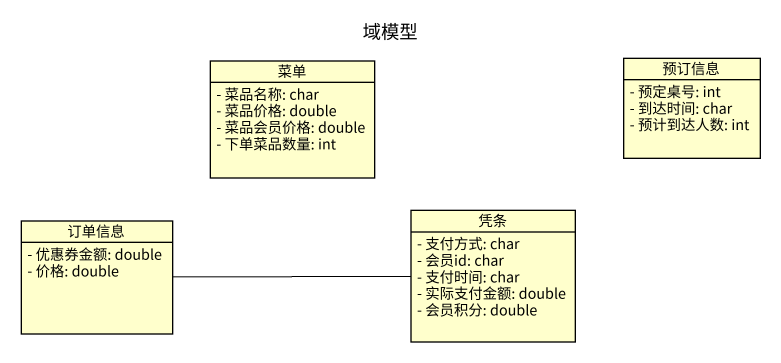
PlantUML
@startuml
title 域模型
hide circle
hide empty members
skinparam classAttributeIconSize 0
class 菜单 {
  - 菜品名称: char
  - 菜品价格: double
  - 菜品会员价格: double
  - 下单菜品数量: int
}
class 预订信息 {
  - 预定桌号: int
  - 到达时间: char
  - 预计到达人数: int
}
class 订单信息 {
  - 优惠券金额: double
  - 价格: double
}
class 凭条 {
  - 支付方式: char
  - 会员id: char
  - 支付时间: char
  - 实际支付金额: double
  - 会员积分: double
}
凭条 -left- 订单信息
@enduml
